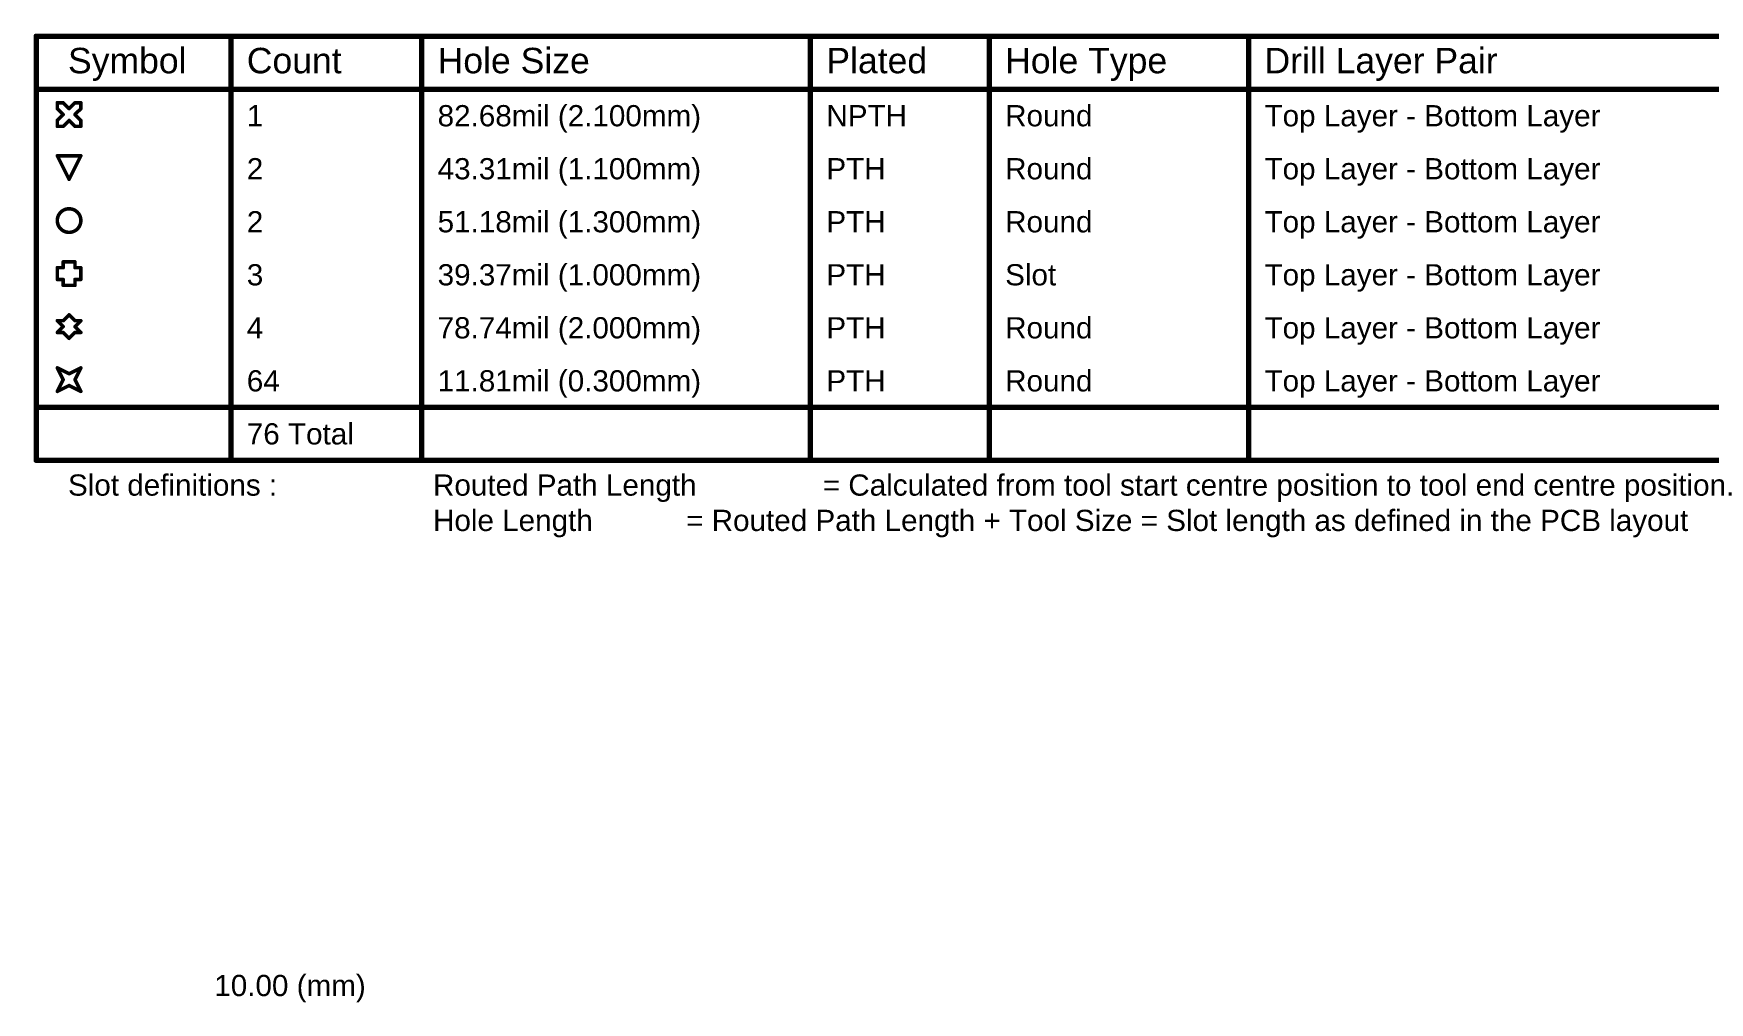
# Model space of a CAD drawing. Header units: inches. Extents: x -0.4 to 12.9, y -0.9 to 6.
# Drawn here: x -0.202 to 4.539, y 3.293 to 6.034 of the extents above; entities that cross this region are included whole.
import ezdxf

# ---------------------------------------------------------------- set-up
doc = ezdxf.new("R2010")
doc.units = ezdxf.units.IN
doc.header["$MEASUREMENT"] = 0
doc.layers.add('Deimensions', color=6, linetype='Continuous')
doc.layers.add('Drill Drawing', color=1, linetype='Continuous')
doc.styles.add('Arial', font='', dxfattribs={"height": 0.2})
doc.styles.get('Arial').set_extended_font_data('Arial')

msp = doc.modelspace()

# ---------------------------------------------------------------- linework, layer by layer
at = {"layer": 'Drill Drawing'}
for points in [[(-0.1943, 6.0269, 0.015, 0.015, 0), (12.894, 6.0269, 0.015, 0.015, 0)], [(-0.1943, 4.8269, 0.015, 0.015, 0), (-0.1943, 6.0269, 0.015, 0.015, 0)], [(0.3565, 4.8269, 0.015, 0.015, 0), (0.3565, 6.0269, 0.015, 0.015, 0)], [(0.8964, 4.8269, 0.015, 0.015, 0), (0.8964, 6.0269, 0.015, 0.015, 0)], [(1.9961, 4.8269, 0.015, 0.015, 0), (1.9961, 6.0269, 0.015, 0.015, 0)], [(2.5019, 4.8269, 0.015, 0.015, 0), (2.5019, 6.0269, 0.015, 0.015, 0)], [(3.2357, 4.8269, 0.015, 0.015, 0), (3.2357, 6.0269, 0.015, 0.015, 0)], [(-0.1943, 5.8769, 0.015, 0.015, 0), (12.894, 5.8769, 0.015, 0.015, 0)], [(-0.1346, 5.8219, 0.01, 0.01, 0), (-0.1346, 5.8386, 0.01, 0.01, 0)], [(-0.1346, 5.8386, 0.01, 0.01, 0), (-0.1179, 5.8386, 0.01, 0.01, 0)], [(-0.1179, 5.8386, 0.01, 0.01, 0), (-0.1012, 5.8219, 0.01, 0.01, 0)], [(-0.1012, 5.8219, 0.01, 0.01, 0), (-0.0846, 5.8386, 0.01, 0.01, 0)], [(-0.0846, 5.8386, 0.01, 0.01, 0), (-0.0679, 5.8386, 0.01, 0.01, 0)], [(-0.0679, 5.8219, 0.01, 0.01, 0), (-0.0679, 5.8386, 0.01, 0.01, 0)], [(-0.1346, 5.8219, 0.01, 0.01, 0), (-0.1179, 5.8053, 0.01, 0.01, 0)], [(-0.1346, 5.7886, 0.01, 0.01, 0), (-0.1179, 5.8053, 0.01, 0.01, 0)], [(-0.1346, 5.7719, 0.01, 0.01, 0), (-0.1346, 5.7886, 0.01, 0.01, 0)], [(-0.1179, 5.7719, 0.01, 0.01, 0), (-0.1012, 5.7886, 0.01, 0.01, 0)], [(-0.1012, 5.7886, 0.01, 0.01, 0), (-0.0846, 5.7719, 0.01, 0.01, 0)], [(-0.0846, 5.8053, 0.01, 0.01, 0), (-0.0679, 5.8219, 0.01, 0.01, 0)], [(-0.0846, 5.8053, 0.01, 0.01, 0), (-0.0679, 5.7886, 0.01, 0.01, 0)], [(-0.0679, 5.7719, 0.01, 0.01, 0), (-0.0679, 5.7886, 0.01, 0.01, 0)], [(-0.1346, 5.7719, 0.01, 0.01, 0), (-0.1179, 5.7719, 0.01, 0.01, 0)], [(-0.0846, 5.7719, 0.01, 0.01, 0), (-0.0679, 5.7719, 0.01, 0.01, 0)], [(-0.1346, 5.6886, 0.01, 0.01, 0), (-0.0679, 5.6886, 0.01, 0.01, 0)], [(-0.1346, 5.6886, 0.01, 0.01, 0), (-0.1012, 5.6219, 0.01, 0.01, 0)], [(-0.1012, 5.6219, 0.01, 0.01, 0), (-0.0679, 5.6886, 0.01, 0.01, 0)], [(-0.1346, 5.3386, 0.01, 0.01, 0), (-0.1346, 5.3719, 0.01, 0.01, 0)], [(-0.1346, 5.3719, 0.01, 0.01, 0), (-0.1179, 5.3719, 0.01, 0.01, 0)], [(-0.1179, 5.3719, 0.01, 0.01, 0), (-0.1179, 5.3886, 0.01, 0.01, 0)], [(-0.1179, 5.3886, 0.01, 0.01, 0), (-0.0846, 5.3886, 0.01, 0.01, 0)], [(-0.0846, 5.3719, 0.01, 0.01, 0), (-0.0846, 5.3886, 0.01, 0.01, 0)], [(-0.0846, 5.3719, 0.01, 0.01, 0), (-0.0679, 5.3719, 0.01, 0.01, 0)], [(-0.0679, 5.3386, 0.01, 0.01, 0), (-0.0679, 5.3719, 0.01, 0.01, 0)], [(-0.1346, 5.3386, 0.01, 0.01, 0), (-0.1179, 5.3386, 0.01, 0.01, 0)], [(-0.1179, 5.3219, 0.01, 0.01, 0), (-0.1179, 5.3386, 0.01, 0.01, 0)], [(-0.1179, 5.3219, 0.01, 0.01, 0), (-0.0846, 5.3219, 0.01, 0.01, 0)], [(-0.0846, 5.3386, 0.01, 0.01, 0), (-0.0679, 5.3386, 0.01, 0.01, 0)], [(-0.0846, 5.3219, 0.01, 0.01, 0), (-0.0846, 5.3386, 0.01, 0.01, 0)], [(-0.1346, 5.2219, 0.01, 0.01, 0), (-0.1179, 5.2053, 0.01, 0.01, 0)], [(-0.1346, 5.2219, 0.01, 0.01, 0), (-0.1179, 5.2219, 0.01, 0.01, 0)], [(-0.1179, 5.2219, 0.01, 0.01, 0), (-0.1012, 5.2386, 0.01, 0.01, 0)], [(-0.1012, 5.2386, 0.01, 0.01, 0), (-0.0846, 5.2219, 0.01, 0.01, 0)], [(-0.0846, 5.2219, 0.01, 0.01, 0), (-0.0679, 5.2219, 0.01, 0.01, 0)], [(-0.0846, 5.2053, 0.01, 0.01, 0), (-0.0679, 5.2219, 0.01, 0.01, 0)], [(-0.1346, 5.1886, 0.01, 0.01, 0), (-0.1179, 5.2053, 0.01, 0.01, 0)], [(-0.1346, 5.1886, 0.01, 0.01, 0), (-0.1179, 5.1886, 0.01, 0.01, 0)], [(-0.1179, 5.1886, 0.01, 0.01, 0), (-0.1012, 5.1719, 0.01, 0.01, 0)], [(-0.1012, 5.1719, 0.01, 0.01, 0), (-0.0846, 5.1886, 0.01, 0.01, 0)], [(-0.0846, 5.2053, 0.01, 0.01, 0), (-0.0679, 5.1886, 0.01, 0.01, 0)], [(-0.0846, 5.1886, 0.01, 0.01, 0), (-0.0679, 5.1886, 0.01, 0.01, 0)], [(-0.1346, 5.0886, 0.01, 0.01, 0), (-0.1012, 5.0719, 0.01, 0.01, 0)], [(-0.1346, 5.0886, 0.01, 0.01, 0), (-0.1179, 5.0553, 0.01, 0.01, 0)], [(-0.1012, 5.0719, 0.01, 0.01, 0), (-0.0679, 5.0886, 0.01, 0.01, 0)], [(-0.0846, 5.0553, 0.01, 0.01, 0), (-0.0679, 5.0886, 0.01, 0.01, 0)], [(-0.1346, 5.0219, 0.01, 0.01, 0), (-0.1179, 5.0553, 0.01, 0.01, 0)], [(-0.1346, 5.0219, 0.01, 0.01, 0), (-0.1012, 5.0386, 0.01, 0.01, 0)], [(-0.1012, 5.0386, 0.01, 0.01, 0), (-0.0679, 5.0219, 0.01, 0.01, 0)], [(-0.0846, 5.0553, 0.01, 0.01, 0), (-0.0679, 5.0219, 0.01, 0.01, 0)], [(-0.1943, 4.9769, 0.015, 0.015, 0), (12.894, 4.9769, 0.015, 0.015, 0)], [(-0.1943, 4.8269, 0.015, 0.015, 0), (12.894, 4.8269, 0.015, 0.015, 0)]]:
    msp.add_lwpolyline(points, format="xyseb", dxfattribs=at)
for points in [[(-0.1981, 6.0269, 0.0075, 0.0075, 1), (-0.1906, 6.0269, 0.0075, 0.0075, 1)], [(-0.1981, 6.0269, 0.0075, 0.0075, 1), (-0.1906, 6.0269, 0.0075, 0.0075, 1)], [(0.3528, 6.0269, 0.0075, 0.0075, 1), (0.3603, 6.0269, 0.0075, 0.0075, 1)], [(0.8926, 6.0269, 0.0075, 0.0075, 1), (0.9001, 6.0269, 0.0075, 0.0075, 1)], [(1.9923, 6.0269, 0.0075, 0.0075, 1), (1.9998, 6.0269, 0.0075, 0.0075, 1)], [(2.4982, 6.0269, 0.0075, 0.0075, 1), (2.5057, 6.0269, 0.0075, 0.0075, 1)], [(3.232, 6.0269, 0.0075, 0.0075, 1), (3.2395, 6.0269, 0.0075, 0.0075, 1)], [(-0.1981, 5.8769, 0.0075, 0.0075, 1), (-0.1906, 5.8769, 0.0075, 0.0075, 1)], [(-0.1371, 5.8386, 0.005, 0.005, 1), (-0.1321, 5.8386, 0.005, 0.005, 1)], [(-0.1371, 5.8386, 0.005, 0.005, 1), (-0.1321, 5.8386, 0.005, 0.005, 1)], [(-0.1204, 5.8386, 0.005, 0.005, 1), (-0.1154, 5.8386, 0.005, 0.005, 1)], [(-0.1204, 5.8386, 0.005, 0.005, 1), (-0.1154, 5.8386, 0.005, 0.005, 1)], [(-0.0871, 5.8386, 0.005, 0.005, 1), (-0.0821, 5.8386, 0.005, 0.005, 1)], [(-0.0871, 5.8386, 0.005, 0.005, 1), (-0.0821, 5.8386, 0.005, 0.005, 1)], [(-0.0704, 5.8386, 0.005, 0.005, 1), (-0.0654, 5.8386, 0.005, 0.005, 1)], [(-0.0704, 5.8386, 0.005, 0.005, 1), (-0.0654, 5.8386, 0.005, 0.005, 1)], [(-0.1371, 5.8219, 0.005, 0.005, 1), (-0.1321, 5.8219, 0.005, 0.005, 1)], [(-0.1371, 5.8219, 0.005, 0.005, 1), (-0.1321, 5.8219, 0.005, 0.005, 1)], [(-0.1371, 5.7886, 0.005, 0.005, 1), (-0.1321, 5.7886, 0.005, 0.005, 1)], [(-0.1371, 5.7886, 0.005, 0.005, 1), (-0.1321, 5.7886, 0.005, 0.005, 1)], [(-0.1204, 5.8053, 0.005, 0.005, 1), (-0.1154, 5.8053, 0.005, 0.005, 1)], [(-0.1204, 5.8053, 0.005, 0.005, 1), (-0.1154, 5.8053, 0.005, 0.005, 1)], [(-0.1037, 5.8219, 0.005, 0.005, 1), (-0.0987, 5.8219, 0.005, 0.005, 1)], [(-0.1037, 5.8219, 0.005, 0.005, 1), (-0.0987, 5.8219, 0.005, 0.005, 1)], [(-0.1037, 5.7886, 0.005, 0.005, 1), (-0.0987, 5.7886, 0.005, 0.005, 1)], [(-0.1037, 5.7886, 0.005, 0.005, 1), (-0.0987, 5.7886, 0.005, 0.005, 1)], [(-0.0871, 5.8053, 0.005, 0.005, 1), (-0.0821, 5.8053, 0.005, 0.005, 1)], [(-0.0871, 5.8053, 0.005, 0.005, 1), (-0.0821, 5.8053, 0.005, 0.005, 1)], [(-0.0704, 5.8219, 0.005, 0.005, 1), (-0.0654, 5.8219, 0.005, 0.005, 1)], [(-0.0704, 5.8219, 0.005, 0.005, 1), (-0.0654, 5.8219, 0.005, 0.005, 1)], [(-0.0704, 5.7886, 0.005, 0.005, 1), (-0.0654, 5.7886, 0.005, 0.005, 1)], [(-0.0704, 5.7886, 0.005, 0.005, 1), (-0.0654, 5.7886, 0.005, 0.005, 1)], [(-0.1371, 5.7719, 0.005, 0.005, 1), (-0.1321, 5.7719, 0.005, 0.005, 1)], [(-0.1371, 5.7719, 0.005, 0.005, 1), (-0.1321, 5.7719, 0.005, 0.005, 1)], [(-0.1204, 5.7719, 0.005, 0.005, 1), (-0.1154, 5.7719, 0.005, 0.005, 1)], [(-0.1204, 5.7719, 0.005, 0.005, 1), (-0.1154, 5.7719, 0.005, 0.005, 1)], [(-0.0871, 5.7719, 0.005, 0.005, 1), (-0.0821, 5.7719, 0.005, 0.005, 1)], [(-0.0871, 5.7719, 0.005, 0.005, 1), (-0.0821, 5.7719, 0.005, 0.005, 1)], [(-0.0704, 5.7719, 0.005, 0.005, 1), (-0.0654, 5.7719, 0.005, 0.005, 1)], [(-0.0704, 5.7719, 0.005, 0.005, 1), (-0.0654, 5.7719, 0.005, 0.005, 1)], [(-0.1371, 5.6886, 0.005, 0.005, 1), (-0.1321, 5.6886, 0.005, 0.005, 1)], [(-0.1371, 5.6886, 0.005, 0.005, 1), (-0.1321, 5.6886, 0.005, 0.005, 1)], [(-0.0704, 5.6886, 0.005, 0.005, 1), (-0.0654, 5.6886, 0.005, 0.005, 1)], [(-0.0704, 5.6886, 0.005, 0.005, 1), (-0.0654, 5.6886, 0.005, 0.005, 1)], [(-0.1037, 5.6219, 0.005, 0.005, 1), (-0.0987, 5.6219, 0.005, 0.005, 1)], [(-0.1037, 5.6219, 0.005, 0.005, 1), (-0.0987, 5.6219, 0.005, 0.005, 1)], [(-0.0679, 5.5053, 0.01, 0.01, 1), (-0.1346, 5.5053, 0.01, 0.01, 1)], [(-0.1371, 5.5053, 0.005, 0.005, 1), (-0.1321, 5.5053, 0.005, 0.005, 1)], [(-0.0704, 5.5053, 0.005, 0.005, 1), (-0.0654, 5.5053, 0.005, 0.005, 1)], [(-0.1371, 5.3719, 0.005, 0.005, 1), (-0.1321, 5.3719, 0.005, 0.005, 1)], [(-0.1371, 5.3719, 0.005, 0.005, 1), (-0.1321, 5.3719, 0.005, 0.005, 1)], [(-0.1204, 5.3886, 0.005, 0.005, 1), (-0.1154, 5.3886, 0.005, 0.005, 1)], [(-0.1204, 5.3886, 0.005, 0.005, 1), (-0.1154, 5.3886, 0.005, 0.005, 1)], [(-0.1204, 5.3719, 0.005, 0.005, 1), (-0.1154, 5.3719, 0.005, 0.005, 1)], [(-0.1204, 5.3719, 0.005, 0.005, 1), (-0.1154, 5.3719, 0.005, 0.005, 1)], [(-0.0871, 5.3886, 0.005, 0.005, 1), (-0.0821, 5.3886, 0.005, 0.005, 1)], [(-0.0871, 5.3886, 0.005, 0.005, 1), (-0.0821, 5.3886, 0.005, 0.005, 1)], [(-0.0871, 5.3719, 0.005, 0.005, 1), (-0.0821, 5.3719, 0.005, 0.005, 1)], [(-0.0871, 5.3719, 0.005, 0.005, 1), (-0.0821, 5.3719, 0.005, 0.005, 1)], [(-0.0704, 5.3719, 0.005, 0.005, 1), (-0.0654, 5.3719, 0.005, 0.005, 1)], [(-0.0704, 5.3719, 0.005, 0.005, 1), (-0.0654, 5.3719, 0.005, 0.005, 1)], [(-0.1371, 5.3386, 0.005, 0.005, 1), (-0.1321, 5.3386, 0.005, 0.005, 1)], [(-0.1371, 5.3386, 0.005, 0.005, 1), (-0.1321, 5.3386, 0.005, 0.005, 1)], [(-0.1204, 5.3386, 0.005, 0.005, 1), (-0.1154, 5.3386, 0.005, 0.005, 1)], [(-0.1204, 5.3386, 0.005, 0.005, 1), (-0.1154, 5.3386, 0.005, 0.005, 1)], [(-0.1204, 5.3219, 0.005, 0.005, 1), (-0.1154, 5.3219, 0.005, 0.005, 1)], [(-0.1204, 5.3219, 0.005, 0.005, 1), (-0.1154, 5.3219, 0.005, 0.005, 1)], [(-0.0871, 5.3386, 0.005, 0.005, 1), (-0.0821, 5.3386, 0.005, 0.005, 1)], [(-0.0871, 5.3386, 0.005, 0.005, 1), (-0.0821, 5.3386, 0.005, 0.005, 1)], [(-0.0871, 5.3219, 0.005, 0.005, 1), (-0.0821, 5.3219, 0.005, 0.005, 1)], [(-0.0871, 5.3219, 0.005, 0.005, 1), (-0.0821, 5.3219, 0.005, 0.005, 1)], [(-0.0704, 5.3386, 0.005, 0.005, 1), (-0.0654, 5.3386, 0.005, 0.005, 1)], [(-0.0704, 5.3386, 0.005, 0.005, 1), (-0.0654, 5.3386, 0.005, 0.005, 1)], [(-0.1371, 5.2219, 0.005, 0.005, 1), (-0.1321, 5.2219, 0.005, 0.005, 1)], [(-0.1371, 5.2219, 0.005, 0.005, 1), (-0.1321, 5.2219, 0.005, 0.005, 1)], [(-0.1204, 5.2219, 0.005, 0.005, 1), (-0.1154, 5.2219, 0.005, 0.005, 1)], [(-0.1204, 5.2219, 0.005, 0.005, 1), (-0.1154, 5.2219, 0.005, 0.005, 1)], [(-0.1037, 5.2386, 0.005, 0.005, 1), (-0.0987, 5.2386, 0.005, 0.005, 1)], [(-0.1037, 5.2386, 0.005, 0.005, 1), (-0.0987, 5.2386, 0.005, 0.005, 1)], [(-0.0871, 5.2219, 0.005, 0.005, 1), (-0.0821, 5.2219, 0.005, 0.005, 1)], [(-0.0871, 5.2219, 0.005, 0.005, 1), (-0.0821, 5.2219, 0.005, 0.005, 1)], [(-0.0704, 5.2219, 0.005, 0.005, 1), (-0.0654, 5.2219, 0.005, 0.005, 1)], [(-0.0704, 5.2219, 0.005, 0.005, 1), (-0.0654, 5.2219, 0.005, 0.005, 1)], [(-0.1371, 5.1886, 0.005, 0.005, 1), (-0.1321, 5.1886, 0.005, 0.005, 1)], [(-0.1371, 5.1886, 0.005, 0.005, 1), (-0.1321, 5.1886, 0.005, 0.005, 1)], [(-0.1204, 5.2053, 0.005, 0.005, 1), (-0.1154, 5.2053, 0.005, 0.005, 1)], [(-0.1204, 5.2053, 0.005, 0.005, 1), (-0.1154, 5.2053, 0.005, 0.005, 1)], [(-0.1204, 5.1886, 0.005, 0.005, 1), (-0.1154, 5.1886, 0.005, 0.005, 1)], [(-0.1204, 5.1886, 0.005, 0.005, 1), (-0.1154, 5.1886, 0.005, 0.005, 1)], [(-0.1037, 5.1719, 0.005, 0.005, 1), (-0.0987, 5.1719, 0.005, 0.005, 1)], [(-0.1037, 5.1719, 0.005, 0.005, 1), (-0.0987, 5.1719, 0.005, 0.005, 1)], [(-0.0871, 5.2053, 0.005, 0.005, 1), (-0.0821, 5.2053, 0.005, 0.005, 1)], [(-0.0871, 5.2053, 0.005, 0.005, 1), (-0.0821, 5.2053, 0.005, 0.005, 1)], [(-0.0871, 5.1886, 0.005, 0.005, 1), (-0.0821, 5.1886, 0.005, 0.005, 1)], [(-0.0871, 5.1886, 0.005, 0.005, 1), (-0.0821, 5.1886, 0.005, 0.005, 1)], [(-0.0704, 5.1886, 0.005, 0.005, 1), (-0.0654, 5.1886, 0.005, 0.005, 1)], [(-0.0704, 5.1886, 0.005, 0.005, 1), (-0.0654, 5.1886, 0.005, 0.005, 1)], [(-0.1371, 5.0886, 0.005, 0.005, 1), (-0.1321, 5.0886, 0.005, 0.005, 1)], [(-0.1371, 5.0886, 0.005, 0.005, 1), (-0.1321, 5.0886, 0.005, 0.005, 1)], [(-0.1037, 5.0719, 0.005, 0.005, 1), (-0.0987, 5.0719, 0.005, 0.005, 1)], [(-0.1037, 5.0719, 0.005, 0.005, 1), (-0.0987, 5.0719, 0.005, 0.005, 1)], [(-0.0704, 5.0886, 0.005, 0.005, 1), (-0.0654, 5.0886, 0.005, 0.005, 1)], [(-0.0704, 5.0886, 0.005, 0.005, 1), (-0.0654, 5.0886, 0.005, 0.005, 1)], [(-0.1371, 5.0219, 0.005, 0.005, 1), (-0.1321, 5.0219, 0.005, 0.005, 1)], [(-0.1371, 5.0219, 0.005, 0.005, 1), (-0.1321, 5.0219, 0.005, 0.005, 1)], [(-0.1204, 5.0553, 0.005, 0.005, 1), (-0.1154, 5.0553, 0.005, 0.005, 1)], [(-0.1204, 5.0553, 0.005, 0.005, 1), (-0.1154, 5.0553, 0.005, 0.005, 1)], [(-0.1037, 5.0386, 0.005, 0.005, 1), (-0.0987, 5.0386, 0.005, 0.005, 1)], [(-0.1037, 5.0386, 0.005, 0.005, 1), (-0.0987, 5.0386, 0.005, 0.005, 1)], [(-0.0871, 5.0553, 0.005, 0.005, 1), (-0.0821, 5.0553, 0.005, 0.005, 1)], [(-0.0871, 5.0553, 0.005, 0.005, 1), (-0.0821, 5.0553, 0.005, 0.005, 1)], [(-0.0704, 5.0219, 0.005, 0.005, 1), (-0.0654, 5.0219, 0.005, 0.005, 1)], [(-0.0704, 5.0219, 0.005, 0.005, 1), (-0.0654, 5.0219, 0.005, 0.005, 1)], [(-0.1981, 4.9769, 0.0075, 0.0075, 1), (-0.1906, 4.9769, 0.0075, 0.0075, 1)], [(-0.1981, 4.8269, 0.0075, 0.0075, 1), (-0.1906, 4.8269, 0.0075, 0.0075, 1)], [(-0.1981, 4.8269, 0.0075, 0.0075, 1), (-0.1906, 4.8269, 0.0075, 0.0075, 1)], [(0.3528, 4.8269, 0.0075, 0.0075, 1), (0.3603, 4.8269, 0.0075, 0.0075, 1)], [(0.8926, 4.8269, 0.0075, 0.0075, 1), (0.9001, 4.8269, 0.0075, 0.0075, 1)], [(1.9923, 4.8269, 0.0075, 0.0075, 1), (1.9998, 4.8269, 0.0075, 0.0075, 1)], [(2.4982, 4.8269, 0.0075, 0.0075, 1), (2.5057, 4.8269, 0.0075, 0.0075, 1)], [(3.232, 4.8269, 0.0075, 0.0075, 1), (3.2395, 4.8269, 0.0075, 0.0075, 1)]]:
    msp.add_lwpolyline(points, format="xyseb", close=True, dxfattribs=at)

# ---------------------------------------------------------------- texts
at = {"layer": 'Deimensions', "style": 'Arial'}
msp.add_text('10.00 (mm)', height=0.06, dxfattribs=at).set_placement((0.3096, 3.3112))
at = {"layer": 'Drill Drawing', "style": 'Arial'}
for s, height, p in [('Symbol', 0.072, (-0.1043, 5.9219)), ('Count', 0.072, (0.4015, 5.9219)), ('Hole Size', 0.072, (0.9414, 5.9219)), ('Plated', 0.072, (2.0411, 5.9219)), ('Hole Type', 0.072, (2.5469, 5.9219)), ('Drill Layer Pair', 0.072, (3.2807, 5.9219)), ('1', 0.06, (0.4015, 5.7719)), ('82.68mil (2.100mm)', 0.06, (0.9414, 5.7719)), ('NPTH', 0.06, (2.0411, 5.7719)), ('Round', 0.06, (2.5469, 5.7719)), ('Top Layer - Bottom Layer', 0.06, (3.2807, 5.7719)), ('2', 0.06, (0.4015, 5.6219)), ('43.31mil (1.100mm)', 0.06, (0.9414, 5.6219)), ('PTH', 0.06, (2.0411, 5.6219)), ('Round', 0.06, (2.5469, 5.6219)), ('Top Layer - Bottom Layer', 0.06, (3.2807, 5.6219)), ('2', 0.06, (0.4015, 5.4719)), ('51.18mil (1.300mm)', 0.06, (0.9414, 5.4719)), ('PTH', 0.06, (2.0411, 5.4719)), ('Round', 0.06, (2.5469, 5.4719)), ('Top Layer - Bottom Layer', 0.06, (3.2807, 5.4719)), ('3', 0.06, (0.4015, 5.3219)), ('39.37mil (1.000mm)', 0.06, (0.9414, 5.3219)), ('PTH', 0.06, (2.0411, 5.3219)), ('Slot', 0.06, (2.5469, 5.3219)), ('Top Layer - Bottom Layer', 0.06, (3.2807, 5.3219)), ('4', 0.06, (0.4015, 5.1719)), ('78.74mil (2.000mm)', 0.06, (0.9414, 5.1719)), ('PTH', 0.06, (2.0411, 5.1719)), ('Round', 0.06, (2.5469, 5.1719)), ('Top Layer - Bottom Layer', 0.06, (3.2807, 5.1719)), ('64', 0.06, (0.4015, 5.0219)), ('11.81mil (0.300mm)', 0.06, (0.9414, 5.0219)), ('PTH', 0.06, (2.0411, 5.0219)), ('Round', 0.06, (2.5469, 5.0219)), ('Top Layer - Bottom Layer', 0.06, (3.2807, 5.0219)), ('76 Total', 0.06, (0.4015, 4.8719)), ('Slot definitions :', 0.06, (-0.1043, 4.727)), ('Routed Path Length', 0.06, (0.9283, 4.727)), ('= Calculated from tool start centre position to tool end centre position.', 0.06, (2.031, 4.727)), ('Hole Length', 0.06, (0.9283, 4.627)), (' = Routed Path Length + Tool Size = Slot length as defined in the PCB layout', 0.06, (1.6211, 4.627))]:
    msp.add_text(s, height=height, dxfattribs=at).set_placement(p)

doc.saveas('drawing.dxf')
